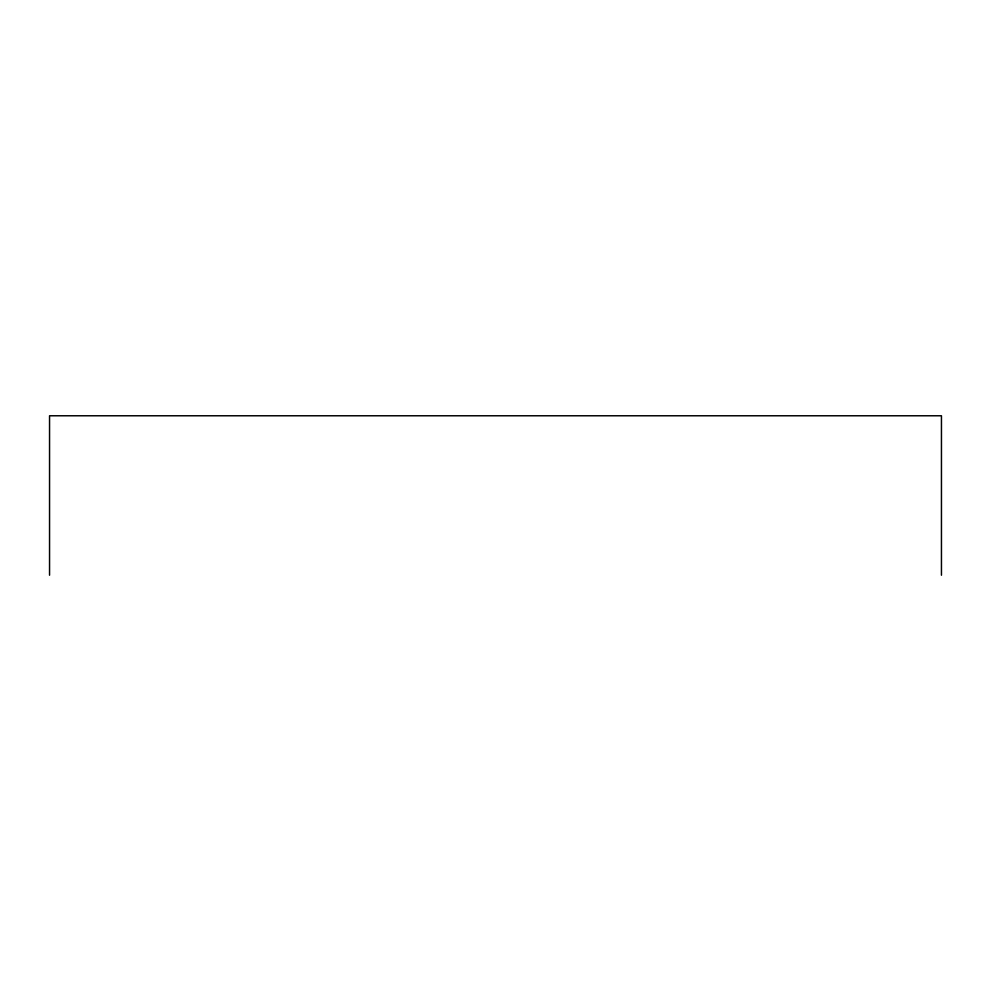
<?xml version="1.0" encoding="UTF-8"?>
<svg xmlns="http://www.w3.org/2000/svg" width="991" height="991" viewBox="0 0 991 991"><rect width="100%" height="100%" fill="white"/><g stroke="black" fill="none" stroke-linecap="round" stroke-linejoin="round"><path stroke-width="1.49" d="M941.45 575.226L941.45 415.774L49.55 415.774L49.55 575.226"/></g></svg>
